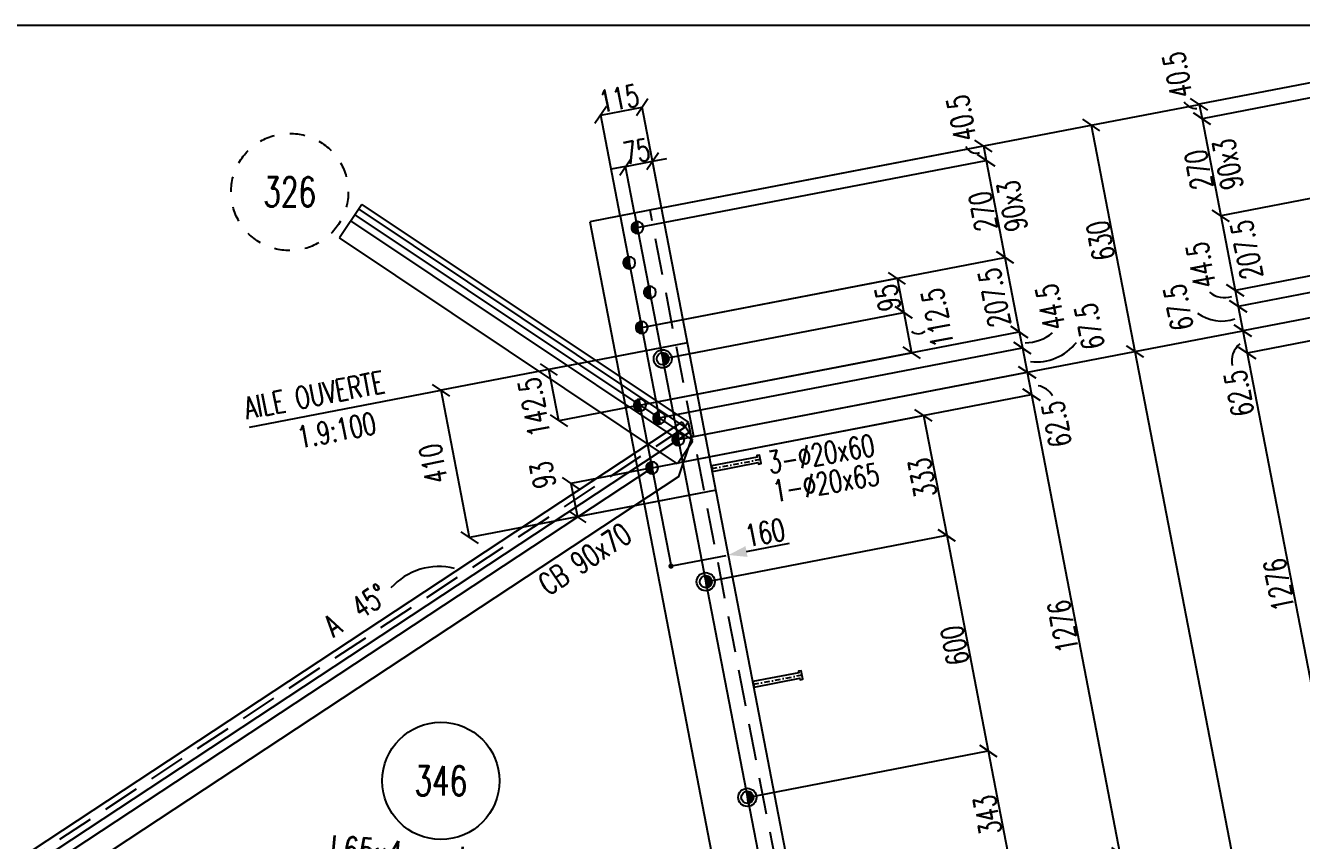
# Model space of a CAD drawing. Extents: x 512572 to 528792, y -20540 to -9023.
# Drawn here: x 520746 to 524230, y -11286 to -9060 of the extents above; entities that cross this region are included whole.
import ezdxf
from ezdxf.enums import TextEntityAlignment as Align

# ---------------------------------------------------------------- set-up
doc = ezdxf.new("R2010")
doc.units = 0
doc.header["$LTSCALE"] = 200
doc.header["$MEASUREMENT"] = 0
doc.linetypes.add('DASHDOT', pattern=[1, 0.5, -0.25, 0, -0.25])
doc.linetypes.add('DASHED', pattern=[0.75, 0.5, -0.25])
doc.layers.get('0').update_dxf_attribs({"linetype": 'CONTINUOUS'})
for name, color, linetype in [('ASSI', 3, 'CONTINUOUS'), ('BOLLINI_1', 7, 'CONTINUOUS'), ('Echelon', 1, 'CONTINUOUS'), ('FORI', 2, 'CONTINUOUS'), ('LINEA_ANG', 2, 'CONTINUOUS'), ('LP', 3, 'CONTINUOUS'), ('LS', 7, 'CONTINUOUS'), ('MZ', 6, 'DASHDOT'), ('QT_MAL', 7, 'CONTINUOUS'), ('QT_MPR', 7, 'CONTINUOUS'), ('QT_MSP', 7, 'CONTINUOUS'), ('TRAT-Y', 7, 'DASHED')]:
    doc.layers.add(name, color=color, linetype=linetype)
doc.styles.add('QUOTE', font='ROMANS8.SHX', dxfattribs={"width": 0.7})
doc.styles.add('RQL', font='ROMANS8.SHX', dxfattribs={"width": 0.7})
doc.styles.add('RS', font='ROMANS8.shx', dxfattribs={"width": 0.7})
doc.styles.get("Standard").update_dxf_attribs({"font": 'ROMANS8.SHX', "width": 0.7})
doc.dimstyles.new('FRECCE1', dxfattribs={"dimtxt": 60, "dimasz": 6.66, "dimexe": 0, "dimexo": 0, "dimgap": 1, "dimtad": 1, "dimzin": 0, "dimdsep": 46, "dimtxsty": 'RS', "dimblk1": 'QUOTP', "dimblk2": 'QUOTF', "dimsah": 1, "dimcen": 0, "dimclrd": 2, "dimclre": 2, "dimclrt": 7, "dimadec": 0, "dimazin": 0, "dimtfac": 1, "dimtix": 1, "dimtmove": 2, "dimatfit": 3, "dimldrblk": 'QUOTP', "dimfxl": 1, "dimtolj": 1, "dimtzin": 0, "dimarcsym": 0})
doc.dimstyles.new('TRATTO', dxfattribs={"dimscale": 0, "dimtxt": 60, "dimasz": 40, "dimexe": 0, "dimexo": 0, "dimgap": 5, "dimtad": 1, "dimrnd": 0.5, "dimdsep": 46, "dimtxsty": 'RS', "dimblk1": 'OBLIQUE', "dimblk2": 'OBLIQUE', "dimsah": 1, "dimcen": 0.09, "dimclrd": 2, "dimclre": 2, "dimclrt": 7, "dimadec": 0, "dimazin": 0, "dimtfac": 1, "dimtix": 1, "dimtmove": 2, "dimatfit": 3, "dimfxl": 1, "dimtolj": 1, "dimtzin": 0, "dimarcsym": 0})

# ---------------------------------------------------------------- blocks, each defined once
blk = doc.blocks.new('ASSE98')
blk.add_line((0, 0), (1, 0))
at = {"color": 7, "style": 'QUOTE', "width": 0.5, "flags": 1}
for tag, p in [('TI', (1.38308, 6.82731)), ('DI_S', (1.38308, 6.42178)), ('D_S', (1.38308, 6.02092)), ('E_S', (1.38308, 5.68065)), ('NFORI', (1.36454, 5.29792)), ('ALAR', (1.36349, 4.93246)), ('FAM', (1.3775, 4.54645)), ('ALA', (1.38308, 4.19257)), ('DISP2', (1.38308, 3.84971)), ('DISP1', (1.38308, 3.50686)), ('PINZAF', (1.38308, 3.164)), ('PINZAI', (1.38308, 2.82114)), ('TRP', (1.38308, 2.47829)), ('NP', (1.38308, 2.13543)), ('SV', (1.38308, 1.79257)), ('PESO', (1.38308, 1.44971)), ('QUA', (1.38308, 1.10686)), ('LUN', (1.38308, 0.764)), ('PROF', (1.38308, 0.42114)), ('POS', (1.38308, 0.07829))]:
    blk.add_attdef(tag, p, '', height=0.2, dxfattribs=at)
at = {"color": 7, "flags": 1}
for tag, p in [('LAV1', (3.07431, 6.82847)), ('LAV2', (3.07431, 6.49513)), ('LAV3', (3.07431, 6.1618)), ('LAV4', (3.07431, 5.82847)), ('LAV5', (3.07431, 5.49513)), ('LAV6', (3.07431, 5.1618)), ('LAV7', (3.07431, 4.82847)), ('LAV8', (3.07431, 4.49513)), ('LAV9', (3.07431, 4.1618)), ('LAV10', (3.07431, 3.82847))]:
    blk.add_attdef(tag, p, '', height=0.2, dxfattribs=at)
blk = doc.blocks.new('P20')
at = {"color": 0}
for p, q in [((0, 0.98), (0.02, 1)), ((0, 0.94), (0.06, 1)), ((1, -0.01), (0, 0.99)), ((0, 0.89), (0.1, 0.99)), ((0, 0.85), (0.14, 0.99)), ((0, 0.8), (0.18, 0.98)), ((0, 0.76), (0.22, 0.98)), ((0, 0.71), (0.25, 0.97)), ((0, 0.67), (0.29, 0.96)), ((1, -0.05), (0, 0.95)), ((0, 0.62), (0.32, 0.95)), ((0, 0.58), (0.36, 0.93)), ((0, 0.53), (0.39, 0.92)), ((0, 0.49), (0.42, 0.91)), ((1, -0.09), (0, 0.9)), ((0, 0.44), (0.45, 0.89)), ((0, 0.4), (0.48, 0.88)), ((0.99, -0.13), (0, 0.86)), ((0, 0.35), (0.51, 0.86)), ((0, 0.31), (0.54, 0.84)), ((0, 0.26), (0.56, 0.83)), ((0.99, -0.17), (0, 0.81)), ((0, 0.22), (0.59, 0.81)), ((0, 0.17), (0.61, 0.79)), ((0.98, -0.21), (0, 0.77)), ((0, 0.13), (0.64, 0.77)), ((0, 0.08), (0.66, 0.75)), ((0, 0.04), (0.69, 0.73)), ((0.97, -0.25), (0, 0.72)), ((0, -0.01), (0.71, 0.7)), ((0.96, -0.28), (0, 0.68)), ((0, -0.05), (0.73, 0.68)), ((0, -0.1), (0.75, 0.66)), ((0.95, -0.32), (0, 0.63)), ((0, -0.14), (0.77, 0.63)), ((0, -0.19), (0.79, 0.61)), ((0.94, -0.35), (0, 0.59)), ((0, -0.23), (0.81, 0.58)), ((0, -0.28), (0.83, 0.56)), ((0.92, -0.38), (0, 0.54)), ((0, -0.32), (0.85, 0.53)), ((0.91, -0.41), (0, 0.5)), ((0, -0.36), (0.87, 0.5)), ((0, -0.41), (0.88, 0.47)), ((0.9, -0.44), (0, 0.45)), ((0, -0.45), (0.9, 0.44)), ((0.88, -0.47), (0, 0.41)), ((0, -0.5), (0.91, 0.41)), ((0, -0.54), (0.92, 0.38)), ((0.87, -0.5), (0, 0.36)), ((0, -0.59), (0.94, 0.35)), ((0.85, -0.53), (0, 0.32)), ((0, -0.63), (0.95, 0.31)), ((0, -0.68), (0.96, 0.28)), ((0.83, -0.56), (0, 0.27)), ((0, -0.72), (0.97, 0.25)), ((0.81, -0.58), (0, 0.23)), ((0, -0.77), (0.98, 0.21)), ((0.79, -0.61), (0, 0.18)), ((0, -0.81), (0.99, 0.17)), ((0.77, -0.63), (0, 0.14)), ((0, -0.86), (0.99, 0.13)), ((0.75, -0.66), (0, 0.09)), ((0, -0.9), (1, 0.09)), ((0.73, -0.68), (0, 0.05)), ((0, -0.95), (1, 0.05)), ((0.71, -0.7), (0, 0.01)), ((0, -0.99), (1, 0.01)), ((1, 0.04), (0.04, 1)), ((1, 0.09), (0.09, 1)), ((0.99, 0.14), (0.14, 0.99)), ((0.98, 0.19), (0.19, 0.98)), ((0.97, 0.25), (0.25, 0.97)), ((0.95, 0.31), (0.31, 0.95)), ((0.92, 0.38), (0.38, 0.92)), ((0.88, 0.47), (0.47, 0.88)), ((0.81, 0.59), (0.59, 0.81)), ((0.69, -0.73), (0, -0.04)), ((0.66, -0.75), (0, -0.08)), ((0.64, -0.77), (0, -0.13)), ((0.61, -0.79), (0, -0.17)), ((0.59, -0.81), (0, -0.22)), ((0.56, -0.83), (0, -0.26)), ((0.54, -0.84), (0, -0.31)), ((0.51, -0.86), (0, -0.35)), ((0.48, -0.88), (0, -0.4)), ((0.45, -0.89), (0, -0.44)), ((0.42, -0.91), (0, -0.49)), ((0.39, -0.92), (0, -0.53)), ((0.36, -0.93), (0, -0.58)), ((0.32, -0.95), (0, -0.62)), ((0.29, -0.96), (0, -0.67)), ((0.25, -0.97), (0, -0.71)), ((0.22, -0.98), (0, -0.76)), ((0.18, -0.98), (0, -0.8)), ((0.14, -0.99), (0, -0.85)), ((0.1, -0.99), (0, -0.89)), ((0.04, -1), (1, -0.04)), ((0.09, -1), (1, -0.09)), ((0.14, -0.99), (0.99, -0.14)), ((0.19, -0.98), (0.98, -0.19)), ((0.25, -0.97), (0.97, -0.25)), ((0.31, -0.95), (0.95, -0.31)), ((0.38, -0.92), (0.92, -0.38)), ((0.47, -0.88), (0.88, -0.47)), ((0.59, -0.81), (0.81, -0.59))]:
    blk.add_line(p, q, dxfattribs=at)
for radius in [1.5, 1]:
    blk.add_circle((0, 0), radius)
blk = doc.blocks.new('20')
at = {"color": 0}
for p, q in [((0, 0.98), (0.02, 1)), ((0, 0.94), (0.06, 1)), ((1, -0.01), (0, 0.99)), ((0, 0.89), (0.1, 0.99)), ((0, 0.85), (0.14, 0.99)), ((0, 0.8), (0.18, 0.98)), ((0, 0.76), (0.22, 0.98)), ((0, 0.71), (0.25, 0.97)), ((0, 0.67), (0.29, 0.96)), ((1, -0.05), (0, 0.95)), ((0, 0.62), (0.32, 0.95)), ((0, 0.58), (0.36, 0.93)), ((0, 0.53), (0.39, 0.92)), ((0, 0.49), (0.42, 0.91)), ((1, -0.09), (0, 0.9)), ((0, 0.44), (0.45, 0.89)), ((0, 0.4), (0.48, 0.88)), ((0.99, -0.13), (0, 0.86)), ((0, 0.35), (0.51, 0.86)), ((0, 0.31), (0.54, 0.84)), ((0, 0.26), (0.56, 0.83)), ((0.99, -0.17), (0, 0.81)), ((0, 0.22), (0.59, 0.81)), ((0, 0.17), (0.61, 0.79)), ((0.98, -0.21), (0, 0.77)), ((0, 0.13), (0.64, 0.77)), ((0, 0.08), (0.66, 0.75)), ((0, 0.04), (0.69, 0.73)), ((0.97, -0.25), (0, 0.72)), ((0, -0.01), (0.71, 0.7)), ((0.96, -0.28), (0, 0.68)), ((0, -0.05), (0.73, 0.68)), ((0, -0.1), (0.75, 0.66)), ((0.95, -0.32), (0, 0.63)), ((0, -0.14), (0.77, 0.63)), ((0, -0.19), (0.79, 0.61)), ((0.94, -0.35), (0, 0.59)), ((0, -0.23), (0.81, 0.58)), ((0, -0.28), (0.83, 0.56)), ((0.92, -0.38), (0, 0.54)), ((0, -0.32), (0.85, 0.53)), ((0.91, -0.41), (0, 0.5)), ((0, -0.36), (0.87, 0.5)), ((0, -0.41), (0.88, 0.47)), ((0.9, -0.44), (0, 0.45)), ((0, -0.45), (0.9, 0.44)), ((0.88, -0.47), (0, 0.41)), ((0, -0.5), (0.91, 0.41)), ((0, -0.54), (0.92, 0.38)), ((0.87, -0.5), (0, 0.36)), ((0, -0.59), (0.94, 0.35)), ((0.85, -0.53), (0, 0.32)), ((0, -0.63), (0.95, 0.31)), ((0, -0.68), (0.96, 0.28)), ((0.83, -0.56), (0, 0.27)), ((0, -0.72), (0.97, 0.25)), ((0.81, -0.58), (0, 0.23)), ((0, -0.77), (0.98, 0.21)), ((0.79, -0.61), (0, 0.18)), ((0, -0.81), (0.99, 0.17)), ((0.77, -0.63), (0, 0.14)), ((0, -0.86), (0.99, 0.13)), ((0.75, -0.66), (0, 0.09)), ((0, -0.9), (1, 0.09)), ((0.73, -0.68), (0, 0.05)), ((0, -0.95), (1, 0.05)), ((0.71, -0.7), (0, 0.01)), ((0, -0.99), (1, 0.01)), ((1, 0.04), (0.04, 1)), ((1, 0.09), (0.09, 1)), ((0.99, 0.14), (0.14, 0.99)), ((0.98, 0.19), (0.19, 0.98)), ((0.97, 0.25), (0.25, 0.97)), ((0.95, 0.31), (0.31, 0.95)), ((0.92, 0.38), (0.38, 0.92)), ((0.88, 0.47), (0.47, 0.88)), ((0.81, 0.59), (0.59, 0.81)), ((0.69, -0.73), (0, -0.04)), ((0.66, -0.75), (0, -0.08)), ((0.64, -0.77), (0, -0.13)), ((0.61, -0.79), (0, -0.17)), ((0.59, -0.81), (0, -0.22)), ((0.56, -0.83), (0, -0.26)), ((0.54, -0.84), (0, -0.31)), ((0.51, -0.86), (0, -0.35)), ((0.48, -0.88), (0, -0.4)), ((0.45, -0.89), (0, -0.44)), ((0.42, -0.91), (0, -0.49)), ((0.39, -0.92), (0, -0.53)), ((0.36, -0.93), (0, -0.58)), ((0.32, -0.95), (0, -0.62)), ((0.29, -0.96), (0, -0.67)), ((0.25, -0.97), (0, -0.71)), ((0.22, -0.98), (0, -0.76)), ((0.18, -0.98), (0, -0.8)), ((0.14, -0.99), (0, -0.85)), ((0.1, -0.99), (0, -0.89)), ((0.04, -1), (1, -0.04)), ((0.09, -1), (1, -0.09)), ((0.14, -0.99), (0.99, -0.14)), ((0.19, -0.98), (0.98, -0.19)), ((0.25, -0.97), (0.97, -0.25)), ((0.31, -0.95), (0.95, -0.31)), ((0.38, -0.92), (0.92, -0.38)), ((0.47, -0.88), (0.88, -0.47)), ((0.59, -0.81), (0.81, -0.59))]:
    blk.add_line(p, q, dxfattribs=at)
blk.add_line((0, 1), (0, -1))
blk.add_circle((0, 0), 1)
blk = doc.blocks.new('A$C6E393FD9')
at = {"layer": 'Echelon', "color": 3}
blk.add_lwpolyline([(2.5, 0), (0, 19.8), (168.6, 41.4), (167.9, 47.2), (177.8, 48.5), (181.8, 17.1), (171.9, 15.8), (171.2, 21.6), (2.5, 0)], close=True, dxfattribs=at)
at = {"layer": 'MZ', "ltscale": 0.2}
blk.add_line((1.3, 9.9), (179.8, 32.8), dxfattribs=at)
blk = doc.blocks.new('_OBLIQUE')
at = {"color": 0, "linetype": 'ByBlock'}
blk.add_line((-0.5, -0.5), (0.5, 0.5), dxfattribs=at)
blk = doc.blocks.new('*D37')
at = {"layer": 'LS', "color": 2, "lineweight": -2, "transparency": 16777216}
for p, q in [((522385, -9445.3), (522458.7, -9431.1)), ((522458.7, -9431.1), (522497.9, -9423.5)), ((522483.2, -9558.4), (522458.7, -9431.1)), ((522385, -9445.3), (522345.7, -9452.9)), ((522409.6, -9572.6), (522385, -9445.3))]:
    blk.add_line(p, q, dxfattribs=at)
at = {"layer": 'LS', "color": 2, "lineweight": -2, "transparency": 16777216, "xscale": 40, "yscale": 40, "zscale": 40}
for p, rotation in [((522385, -9445.3), 10.91543261400001), ((522458.7, -9431.1), 190.915432614)]:
    blk.add_blockref('_OBLIQUE', p, dxfattribs=dict(at, rotation=rotation))
at = {"layer": 'LS', "color": 7, "transparency": 16777216, "insert": (522415.2, -9403.8), "char_height": 60, "attachment_point": 5, "rotation": 10.9154, "style": 'RS'}
blk.add_mtext('\\A1;75', dxfattribs=at)
blk = doc.blocks.new('*D38')
at = {"layer": 'LS', "color": 2, "lineweight": -2, "transparency": 16777216}
for p, q in [((522317.1, -9304.7), (522430.1, -9282.9)), ((522483.2, -9558.4), (522430.1, -9282.9)), ((522370.3, -9580.2), (522317.1, -9304.7))]:
    blk.add_line(p, q, dxfattribs=at)
at = {"layer": 'LS', "color": 2, "lineweight": -2, "transparency": 16777216, "xscale": 40, "yscale": 40, "zscale": 40}
for p, rotation in [((522430.1, -9282.9), 10.91543261400001), ((522317.1, -9304.7), 190.915432614)]:
    blk.add_blockref('_OBLIQUE', p, dxfattribs=dict(at, rotation=rotation))
at = {"layer": 'LS', "color": 7, "transparency": 16777216, "insert": (522367, -9259.4), "char_height": 60, "attachment_point": 5, "rotation": 10.9154, "style": 'RS'}
blk.add_mtext('\\A1;115', dxfattribs=at)
blk = doc.blocks.new('QUOTP')
at = {"layer": 'ASSI', "color": 2, "const_width": 1.07}
blk.add_lwpolyline([(-0.53, 0, 1), (0.53, 0, 1)], format="xyb", close=True, dxfattribs=at)
blk = doc.blocks.new('QUOTF')
at = {"layer": 'LS', "color": 2}
blk.add_line((7.5, 0), (25.5, 0), dxfattribs=at)
blk.add_solid([(7.5, 2.25), (0, 0), (7.5, -2.25)], dxfattribs=at)
blk = doc.blocks.new('*D40')
at = {"layer": 'QT_MAL', "color": 2, "lineweight": -2, "transparency": 16777216}
blk.add_line((522515.5, -10535.4), (522659.5, -10507.6), dxfattribs=at)
at = {"layer": 'QT_MAL', "color": 2, "lineweight": -2, "transparency": 16777216, "xscale": 6.66, "yscale": 6.66, "zscale": 6.66}
for name, p, rotation in [('QUOTF', (522666, -10506.4), 10.91543261025235), ('QUOTP', (522508.9, -10536.7), 190.9154326102524)]:
    blk.add_blockref(name, p, dxfattribs=dict(at, rotation=rotation))
at = {"layer": 'QT_MAL', "color": 7, "transparency": 16777216, "insert": (522765.6, -10445.4), "char_height": 60, "attachment_point": 5, "rotation": 10.9154, "style": 'RS'}
blk.add_mtext('\\A1;160', dxfattribs=at)
blk = doc.blocks.new('*D42')
at = {"layer": 'QT_MPR', "color": 2, "lineweight": -2, "transparency": 16777216}
for p, q in [((524830, -9106), (523951.2, -9275.4)), ((524911.2, -9131.2), (523958.8, -9314.8)), ((523951.2, -9275.4), (523958.8, -9314.8))]:
    blk.add_line(p, q, dxfattribs=at)
at = {"layer": 'QT_MPR', "color": 2, "lineweight": -2, "transparency": 16777216, "xscale": 40, "yscale": 40, "zscale": 40}
for p, rotation in [((523951.2, -9275.4), 100.9154326102389), ((523958.8, -9314.8), 280.9154326102389)]:
    blk.add_blockref('_OBLIQUE', p, dxfattribs=dict(at, rotation=rotation))
at = {"layer": 'QT_MPR', "color": 7, "transparency": 16777216, "insert": (523891.7, -9195.1), "char_height": 60, "attachment_point": 5, "rotation": 100.9154, "style": 'RS'}
blk.add_mtext('\\A1;40.5', dxfattribs=at)
blk = doc.blocks.new('*D43')
at = {"layer": 'QT_MPR', "color": 2, "lineweight": -2, "transparency": 16777216}
for p, q in [((524911.2, -9131.2), (523958.8, -9314.8)), ((523958.8, -9314.8), (524009.9, -9580)), ((525001.6, -9388.7), (524009.9, -9580))]:
    blk.add_line(p, q, dxfattribs=at)
at = {"layer": 'QT_MPR', "color": 2, "lineweight": -2, "transparency": 16777216, "xscale": 40, "yscale": 40, "zscale": 40}
for p, rotation in [((523958.8, -9314.8), 100.9154326102389), ((524009.9, -9580), 280.9154326102389)]:
    blk.add_blockref('_OBLIQUE', p, dxfattribs=dict(at, rotation=rotation))
at = {"layer": 'QT_MPR', "color": 7, "transparency": 16777216, "insert": (524029.5, -9439), "char_height": 60, "attachment_point": 5, "rotation": 100.9154, "style": 'RS'}
blk.add_mtext('\\A1;90x3', dxfattribs=at)
blk = doc.blocks.new('*D44')
at = {"layer": 'QT_MPR', "color": 2, "lineweight": -2, "transparency": 16777216}
for p, q in [((524911.2, -9131.2), (523958.8, -9314.8)), ((523958.8, -9314.8), (524009.9, -9580)), ((525001.6, -9388.7), (524009.9, -9580))]:
    blk.add_line(p, q, dxfattribs=at)
at = {"layer": 'QT_MPR', "color": 2, "lineweight": -2, "transparency": 16777216, "xscale": 40, "yscale": 40, "zscale": 40}
for p, rotation in [((523958.8, -9314.8), 100.9154326102389), ((524009.9, -9580), 280.9154326102389)]:
    blk.add_blockref('_OBLIQUE', p, dxfattribs=dict(at, rotation=rotation))
at = {"layer": 'QT_MPR', "color": 7, "transparency": 16777216, "insert": (523950, -9454), "char_height": 60, "attachment_point": 5, "rotation": 100.9154, "style": 'RS'}
blk.add_mtext('\\A1;270', dxfattribs=at)
blk = doc.blocks.new('*D45')
at = {"layer": 'QT_MPR', "color": 2, "lineweight": -2, "transparency": 16777216}
for p, q in [((525001.6, -9388.7), (524009.9, -9580)), ((524009.9, -9580), (524049.2, -9783.5)), ((525085.1, -9583.8), (524049.2, -9783.5))]:
    blk.add_line(p, q, dxfattribs=at)
at = {"layer": 'QT_MPR', "color": 2, "lineweight": -2, "transparency": 16777216, "xscale": 40, "yscale": 40, "zscale": 40}
for p, rotation in [((524009.9, -9580), 100.9154326102389), ((524049.2, -9783.5), 280.9154326102389)]:
    blk.add_blockref('_OBLIQUE', p, dxfattribs=dict(at, rotation=rotation))
at = {"layer": 'QT_MPR', "color": 7, "transparency": 16777216, "insert": (524080.5, -9672.5), "char_height": 60, "attachment_point": 5, "rotation": 100.9154, "style": 'RS'}
blk.add_mtext('\\A1;207.5', dxfattribs=at)
blk = doc.blocks.new('*D46')
at = {"layer": 'QT_MPR', "color": 2, "lineweight": -2, "transparency": 16777216}
for p, q in [((525085.1, -9583.8), (524049.2, -9783.5)), ((525049.3, -9636), (524057.6, -9827.2)), ((524049.2, -9783.5), (524057.6, -9827.2))]:
    blk.add_line(p, q, dxfattribs=at)
at = {"layer": 'QT_MPR', "color": 2, "lineweight": -2, "transparency": 16777216, "xscale": 40, "yscale": 40, "zscale": 40}
for p, rotation in [((524049.2, -9783.5), 100.9154326102389), ((524057.6, -9827.2), 280.9154326102389)]:
    blk.add_blockref('_OBLIQUE', p, dxfattribs=dict(at, rotation=rotation))
at = {"layer": 'QT_MPR', "color": 7, "transparency": 16777216, "insert": (523955.8, -9715), "char_height": 60, "attachment_point": 5, "rotation": 100.9154, "style": 'RS'}
blk.add_mtext('\\A1;44.5', dxfattribs=at)
blk = doc.blocks.new('*D47')
at = {"layer": 'QT_MPR', "color": 2, "lineweight": -2, "transparency": 16777216}
for p, q in [((525049.3, -9636), (524057.6, -9827.2)), ((525022.9, -9710), (524070.4, -9893.7)), ((524057.6, -9827.2), (524070.4, -9893.7))]:
    blk.add_line(p, q, dxfattribs=at)
at = {"layer": 'QT_MPR', "color": 2, "lineweight": -2, "transparency": 16777216, "xscale": 40, "yscale": 40, "zscale": 40}
for p, rotation in [((524057.6, -9827.2), 100.9154326102389), ((524070.4, -9893.7), 280.9154326102389)]:
    blk.add_blockref('_OBLIQUE', p, dxfattribs=dict(at, rotation=rotation))
at = {"layer": 'QT_MPR', "color": 7, "transparency": 16777216, "insert": (523894.1, -9830.3), "char_height": 60, "attachment_point": 5, "rotation": 100.9154, "style": 'RS'}
blk.add_mtext('\\A1;67.5', dxfattribs=at)
blk = doc.blocks.new('*D48')
at = {"layer": 'QT_MPR', "color": 2, "lineweight": -2, "transparency": 16777216}
for p, q in [((525022.9, -9710), (524070.4, -9893.7)), ((525118.1, -9755), (524082.2, -9954.8)), ((524070.4, -9893.7), (524082.2, -9954.8))]:
    blk.add_line(p, q, dxfattribs=at)
at = {"layer": 'QT_MPR', "color": 2, "lineweight": -2, "transparency": 16777216, "xscale": 40, "yscale": 40, "zscale": 40}
for p, rotation in [((524070.4, -9893.7), 100.9154326102389), ((524082.2, -9954.8), 280.9154326102389)]:
    blk.add_blockref('_OBLIQUE', p, dxfattribs=dict(at, rotation=rotation))
at = {"layer": 'QT_MPR', "color": 7, "transparency": 16777216, "insert": (524059.6, -10064.8), "char_height": 60, "attachment_point": 5, "rotation": 100.9154, "style": 'RS'}
blk.add_mtext('\\A1;62.5', dxfattribs=at)
blk = doc.blocks.new('*D49')
at = {"layer": 'QT_MPR', "color": 2, "lineweight": -2, "transparency": 16777216}
for p, q in [((525118.1, -9755), (524082.2, -9954.8)), ((524082.2, -9954.8), (524323.9, -11207.9)), ((525331.3, -11013.7), (524323.9, -11207.9))]:
    blk.add_line(p, q, dxfattribs=at)
at = {"layer": 'QT_MPR', "color": 2, "lineweight": -2, "transparency": 16777216, "xscale": 40, "yscale": 40, "zscale": 40}
for p, rotation in [((524082.2, -9954.8), 100.9154326102389), ((524323.9, -11207.9), 280.9154326102389)]:
    blk.add_blockref('_OBLIQUE', p, dxfattribs=dict(at, rotation=rotation))
at = {"layer": 'QT_MPR', "color": 7, "transparency": 16777216, "insert": (524168.7, -10588), "char_height": 60, "attachment_point": 5, "rotation": 100.9154, "style": 'RS'}
blk.add_mtext('\\A1;1276', dxfattribs=at)
blk = doc.blocks.new('*D90')
at = {"layer": 'QT_MPR', "color": 2, "lineweight": -2, "transparency": 16777216}
for p, q in [((522483.2, -9558.5), (523656.6, -9332.2)), ((523656.6, -9332.2), (523775.8, -9950.5)), ((522528.8, -10191), (523775.8, -9950.5))]:
    blk.add_line(p, q, dxfattribs=at)
at = {"layer": 'QT_MPR', "color": 2, "lineweight": -2, "transparency": 16777216, "xscale": 40, "yscale": 40, "zscale": 40}
for p, rotation in [((523656.6, -9332.2), 100.9154326102523), ((523775.8, -9950.5), 280.9154326102524)]:
    blk.add_blockref('_OBLIQUE', p, dxfattribs=dict(at, rotation=rotation))
at = {"layer": 'QT_MPR', "color": 7, "transparency": 16777216, "insert": (523681.9, -9648), "char_height": 60, "attachment_point": 5, "rotation": 100.9154, "style": 'RS'}
blk.add_mtext('\\A1;630', dxfattribs=at)
blk = doc.blocks.new('*D91')
at = {"layer": 'QT_MPR', "color": 2, "lineweight": -2, "transparency": 16777216}
for p, q in [((522528.8, -10191), (523775.8, -9950.5)), ((523775.8, -9950.5), (524797.6, -15248.6)), ((523543.7, -15490.5), (524797.6, -15248.6))]:
    blk.add_line(p, q, dxfattribs=at)
at = {"layer": 'QT_MPR', "color": 2, "lineweight": -2, "transparency": 16777216, "xscale": 40, "yscale": 40, "zscale": 40}
for p, rotation in [((523775.8, -9950.5), 100.9154326102523), ((524797.6, -15248.6), 280.9154326102524)]:
    blk.add_blockref('_OBLIQUE', p, dxfattribs=dict(at, rotation=rotation))
at = {"layer": 'QT_MPR', "color": 7, "transparency": 16777216, "insert": (524252.3, -12606.2), "char_height": 60, "attachment_point": 5, "rotation": 100.9154, "style": 'RS'}
blk.add_mtext('\\A1;5396', dxfattribs=at)
blk = doc.blocks.new('*D93')
at = {"layer": 'QT_MPR', "color": 2, "lineweight": -2, "transparency": 16777216}
for p, q in [((522483.2, -9558.5), (523362, -9389)), ((523362, -9389), (523369.6, -9428.5)), ((522417.2, -9612.1), (523369.6, -9428.5))]:
    blk.add_line(p, q, dxfattribs=at)
at = {"layer": 'QT_MPR', "color": 2, "lineweight": -2, "transparency": 16777216, "xscale": 40, "yscale": 40, "zscale": 40}
for p, rotation in [((523362, -9389), 100.9154326102523), ((523369.6, -9428.5), 280.9154326102524)]:
    blk.add_blockref('_OBLIQUE', p, dxfattribs=dict(at, rotation=rotation))
at = {"layer": 'QT_MPR', "color": 7, "transparency": 16777216, "insert": (523301.7, -9313.1), "char_height": 60, "attachment_point": 5, "rotation": 100.9154, "style": 'RS'}
blk.add_mtext('\\A1;40.5', dxfattribs=at)
blk = doc.blocks.new('*D94')
at = {"layer": 'QT_MPR', "color": 2, "lineweight": -2, "transparency": 16777216}
for p, q in [((522417.2, -9612.1), (523369.6, -9428.5)), ((523369.6, -9428.5), (523420.8, -9693.6)), ((522429, -9884.8), (523420.8, -9693.6))]:
    blk.add_line(p, q, dxfattribs=at)
at = {"layer": 'QT_MPR', "color": 2, "lineweight": -2, "transparency": 16777216, "xscale": 40, "yscale": 40, "zscale": 40}
for p, rotation in [((523369.6, -9428.5), 100.9154326102523), ((523420.8, -9693.6), 280.9154326102524)]:
    blk.add_blockref('_OBLIQUE', p, dxfattribs=dict(at, rotation=rotation))
at = {"layer": 'QT_MPR', "color": 7, "transparency": 16777216, "insert": (523440.8, -9553.3), "char_height": 60, "attachment_point": 5, "rotation": 100.9154, "style": 'RS'}
blk.add_mtext('\\A1;90x3', dxfattribs=at)
blk = doc.blocks.new('*D95')
at = {"layer": 'QT_MPR', "color": 2, "lineweight": -2, "transparency": 16777216}
for p, q in [((522417.2, -9612.1), (523369.6, -9428.5)), ((523369.6, -9428.5), (523420.8, -9693.6)), ((522429, -9884.8), (523420.8, -9693.6))]:
    blk.add_line(p, q, dxfattribs=at)
at = {"layer": 'QT_MPR', "color": 2, "lineweight": -2, "transparency": 16777216, "xscale": 40, "yscale": 40, "zscale": 40}
for p, rotation in [((523369.6, -9428.5), 100.9154326102523), ((523420.8, -9693.6), 280.9154326102524)]:
    blk.add_blockref('_OBLIQUE', p, dxfattribs=dict(at, rotation=rotation))
at = {"layer": 'QT_MPR', "color": 7, "transparency": 16777216, "insert": (523360.8, -9567.6), "char_height": 60, "attachment_point": 5, "rotation": 100.9154, "style": 'RS'}
blk.add_mtext('\\A1;270', dxfattribs=at)
blk = doc.blocks.new('*D96')
at = {"layer": 'QT_MPR', "color": 2, "lineweight": -2, "transparency": 16777216}
for p, q in [((522429, -9884.8), (523420.8, -9693.6)), ((523420.8, -9693.6), (523460, -9897.2)), ((522424.1, -10096.9), (523460, -9897.2))]:
    blk.add_line(p, q, dxfattribs=at)
at = {"layer": 'QT_MPR', "color": 2, "lineweight": -2, "transparency": 16777216, "xscale": 40, "yscale": 40, "zscale": 40}
for p, rotation in [((523420.8, -9693.6), 100.9154326102523), ((523460, -9897.2), 280.9154326102524)]:
    blk.add_blockref('_OBLIQUE', p, dxfattribs=dict(at, rotation=rotation))
at = {"layer": 'QT_MPR', "color": 7, "transparency": 16777216, "insert": (523391.8, -9803.2), "char_height": 60, "attachment_point": 5, "rotation": 100.9154, "style": 'RS'}
blk.add_mtext('\\A1;207.5', dxfattribs=at)
blk = doc.blocks.new('*D97')
at = {"layer": 'QT_MPR', "color": 2, "lineweight": -2, "transparency": 16777216}
for p, q in [((522424.1, -10096.9), (523460, -9897.2)), ((523460, -9897.2), (523468.4, -9940.8)), ((522476.7, -10132.1), (523468.4, -9940.8))]:
    blk.add_line(p, q, dxfattribs=at)
at = {"layer": 'QT_MPR', "color": 2, "lineweight": -2, "transparency": 16777216, "xscale": 40, "yscale": 40, "zscale": 40}
for p, rotation in [((523460, -9897.2), 100.9154326102523), ((523468.4, -9940.8), 280.9154326102524)]:
    blk.add_blockref('_OBLIQUE', p, dxfattribs=dict(at, rotation=rotation))
at = {"layer": 'QT_MPR', "color": 7, "transparency": 16777216, "insert": (523544.8, -9829), "char_height": 60, "attachment_point": 5, "rotation": 100.9154, "style": 'RS'}
blk.add_mtext('\\A1;44.5', dxfattribs=at)
blk = doc.blocks.new('*D98')
at = {"layer": 'QT_MPR', "color": 2, "lineweight": -2, "transparency": 16777216}
for p, q in [((522476.7, -10132.1), (523468.4, -9940.8)), ((523468.4, -9940.8), (523481.3, -10007.3)), ((522528.8, -10191), (523481.3, -10007.3))]:
    blk.add_line(p, q, dxfattribs=at)
at = {"layer": 'QT_MPR', "color": 2, "lineweight": -2, "transparency": 16777216, "xscale": 40, "yscale": 40, "zscale": 40}
for p, rotation in [((523468.4, -9940.8), 100.9154326102523), ((523481.3, -10007.3), 280.9154326102524)]:
    blk.add_blockref('_OBLIQUE', p, dxfattribs=dict(at, rotation=rotation))
at = {"layer": 'QT_MPR', "color": 7, "transparency": 16777216, "insert": (523651.6, -9881.9), "char_height": 60, "attachment_point": 5, "rotation": 100.9154, "style": 'RS'}
blk.add_mtext('\\A1;67.5', dxfattribs=at)
blk = doc.blocks.new('*D99')
at = {"layer": 'QT_MPR', "color": 2, "lineweight": -2, "transparency": 16777216}
for p, q in [((522528.8, -10191), (523481.3, -10007.3)), ((523481.3, -10007.3), (523493.1, -10068.4)), ((522457.1, -10268.2), (523493.1, -10068.4))]:
    blk.add_line(p, q, dxfattribs=at)
at = {"layer": 'QT_MPR', "color": 2, "lineweight": -2, "transparency": 16777216, "xscale": 40, "yscale": 40, "zscale": 40}
for p, rotation in [((523481.3, -10007.3), 100.9154326102523), ((523493.1, -10068.4), 280.9154326102524)]:
    blk.add_blockref('_OBLIQUE', p, dxfattribs=dict(at, rotation=rotation))
at = {"layer": 'QT_MPR', "color": 7, "transparency": 16777216, "insert": (523561.6, -10149.2), "char_height": 60, "attachment_point": 5, "rotation": 100.9154, "style": 'RS'}
blk.add_mtext('\\A1;62.5', dxfattribs=at)
blk = doc.blocks.new('*D100')
at = {"layer": 'QT_MPR', "color": 2, "lineweight": -2, "transparency": 16777216}
for p, q in [((522457.1, -10268.2), (523493.1, -10068.4)), ((523493.1, -10068.4), (523734.7, -11321.6)), ((522727.3, -11515.8), (523734.7, -11321.6))]:
    blk.add_line(p, q, dxfattribs=at)
at = {"layer": 'QT_MPR', "color": 2, "lineweight": -2, "transparency": 16777216, "xscale": 40, "yscale": 40, "zscale": 40}
for p, rotation in [((523493.1, -10068.4), 100.9154326102523), ((523734.7, -11321.6), 280.9154326102524)]:
    blk.add_blockref('_OBLIQUE', p, dxfattribs=dict(at, rotation=rotation))
at = {"layer": 'QT_MPR', "color": 7, "transparency": 16777216, "insert": (523579.5, -10701.6), "char_height": 60, "attachment_point": 5, "rotation": 100.9154, "style": 'RS'}
blk.add_mtext('\\A1;1276', dxfattribs=at)
blk = doc.blocks.new('*D112')
at = {"layer": 'QT_MSP', "color": 2, "lineweight": -2, "transparency": 16777216}
for p, q in [((522429, -9884.8), (523126.2, -9750.4)), ((523126.2, -9750.4), (523144.2, -9843.7)), ((522486.3, -9970.5), (523144.2, -9843.7))]:
    blk.add_line(p, q, dxfattribs=at)
at = {"layer": 'QT_MSP', "color": 2, "lineweight": -2, "transparency": 16777216, "xscale": 40, "yscale": 40, "zscale": 40}
for p, rotation in [((523126.2, -9750.4), 100.9154326102523), ((523144.2, -9843.7), 280.9154326102524)]:
    blk.add_blockref('_OBLIQUE', p, dxfattribs=dict(at, rotation=rotation))
at = {"layer": 'QT_MSP', "color": 7, "transparency": 16777216, "insert": (523100.8, -9803.7), "char_height": 60, "attachment_point": 5, "rotation": 100.9154, "style": 'RS'}
blk.add_mtext('\\A1;95', dxfattribs=at)
blk = doc.blocks.new('*D113')
at = {"layer": 'QT_MSP', "color": 2, "lineweight": -2, "transparency": 16777216}
for p, q in [((522486.3, -9970.5), (523144.2, -9843.7)), ((523144.2, -9843.7), (523165.5, -9954)), ((522424.1, -10096.9), (523165.5, -9954))]:
    blk.add_line(p, q, dxfattribs=at)
at = {"layer": 'QT_MSP', "color": 2, "lineweight": -2, "transparency": 16777216, "xscale": 40, "yscale": 40, "zscale": 40}
for p, rotation in [((523144.2, -9843.7), 100.9154326102523), ((523165.5, -9954), 280.9154326102524)]:
    blk.add_blockref('_OBLIQUE', p, dxfattribs=dict(at, rotation=rotation))
at = {"layer": 'QT_MSP', "color": 7, "transparency": 16777216, "insert": (523236.1, -9858.5), "char_height": 60, "attachment_point": 5, "rotation": 100.9154, "style": 'RS'}
blk.add_mtext('\\A1;112.5', dxfattribs=at)
blk = doc.blocks.new('*D114')
at = {"layer": 'QT_MSP', "color": 2, "lineweight": -2, "transparency": 16777216}
for p, q in [((522457.1, -10268.2), (523198.5, -10125.2)), ((523198.5, -10125.2), (523261.6, -10452.4)), ((522603.7, -10579.3), (523261.6, -10452.4))]:
    blk.add_line(p, q, dxfattribs=at)
at = {"layer": 'QT_MSP', "color": 2, "lineweight": -2, "transparency": 16777216, "xscale": 40, "yscale": 40, "zscale": 40}
for p, rotation in [((523198.5, -10125.2), 100.9154326102523), ((523261.6, -10452.4), 280.9154326102524)]:
    blk.add_blockref('_OBLIQUE', p, dxfattribs=dict(at, rotation=rotation))
at = {"layer": 'QT_MSP', "color": 7, "transparency": 16777216, "insert": (523195.7, -10295.5), "char_height": 60, "attachment_point": 5, "rotation": 100.9154, "style": 'RS'}
blk.add_mtext('\\A1;333', dxfattribs=at)
blk = doc.blocks.new('*D115')
at = {"layer": 'QT_MSP', "color": 2, "lineweight": -2, "transparency": 16777216}
for p, q in [((522603.7, -10579.3), (523261.6, -10452.4)), ((523261.6, -10452.4), (523375.2, -11041.6)), ((522717.3, -11168.5), (523375.2, -11041.6))]:
    blk.add_line(p, q, dxfattribs=at)
at = {"layer": 'QT_MSP', "color": 2, "lineweight": -2, "transparency": 16777216, "xscale": 40, "yscale": 40, "zscale": 40}
for p, rotation in [((523261.6, -10452.4), 100.9154326102523), ((523375.2, -11041.6), 280.9154326102524)]:
    blk.add_blockref('_OBLIQUE', p, dxfattribs=dict(at, rotation=rotation))
at = {"layer": 'QT_MSP', "color": 7, "transparency": 16777216, "insert": (523284, -10753.6), "char_height": 60, "attachment_point": 5, "rotation": 100.9154, "style": 'RS'}
blk.add_mtext('\\A1;600', dxfattribs=at)
blk = doc.blocks.new('*D116')
at = {"layer": 'QT_MSP', "color": 2, "lineweight": -2, "transparency": 16777216}
for p, q in [((522717.3, -11168.5), (523375.2, -11041.6)), ((523375.2, -11041.6), (523440.1, -11378.4)), ((522727.3, -11515.8), (523440.1, -11378.4))]:
    blk.add_line(p, q, dxfattribs=at)
at = {"layer": 'QT_MSP', "color": 2, "lineweight": -2, "transparency": 16777216, "xscale": 40, "yscale": 40, "zscale": 40}
for p, rotation in [((523375.2, -11041.6), 100.9154326102523), ((523440.1, -11378.4), 280.9154326102524)]:
    blk.add_blockref('_OBLIQUE', p, dxfattribs=dict(at, rotation=rotation))
at = {"layer": 'QT_MSP', "color": 7, "transparency": 16777216, "insert": (523373.3, -11216.6), "char_height": 60, "attachment_point": 5, "rotation": 100.9154, "style": 'RS'}
blk.add_mtext('\\A1;343', dxfattribs=at)
blk = doc.blocks.new('bull')
at = {"style": 'RS', "width": 0.7, "flags": 1}
for tag, p in [('NN', (-12.25, 0)), ('DIAMETRO', (0, -4.86)), ('SERRAGGIO', (0, -9.71)), ('LUNGHEZZA', (0, -14.57)), ('NB', (0, -19.43)), ('TIPO', (0, -24.12)), ('EL', (-0.14, -29))]:
    blk.add_attdef(tag, p, '', height=3, dxfattribs=at)
at = {"style": 'RS', "width": 0.7}
blk.add_attdef('BULLONE', (0, 0), '', height=3, dxfattribs=at)
blk = doc.blocks.new('xxx')
blk.add_circle((0, 0), 8)
at = {"color": 3, "style": 'RQL', "width": 0.7}
blk.add_attdef('POS', text='', height=4, dxfattribs=at).set_placement((0, 0), align=Align.MIDDLE)
at = {"color": 3, "style": 'RQL', "width": 0.7, "flags": 1}
blk.add_attdef('POS1', (-0.39, -5.42), '', height=2, dxfattribs=at)
at = {"style": 'RQL', "width": 0.7, "flags": 1}
blk.add_attdef('TIPO', (-0.39, -8.66), '', height=2, dxfattribs=at)
blk = doc.blocks.new('zzz')
at = {"linetype": 'Continuous'}
for start, end in [(90, 105), (60, 75), (120, 135), (30, 45), (150, 165), (0, 15), (180, 195), (330, 345), (210, 225), (240, 255), (300, 315), (270, 285)]:
    blk.add_arc((0, 0), 8, start, end, dxfattribs=at)
at = {"color": 3, "style": 'RQL', "width": 0.7}
blk.add_attdef('POS1', text='', height=4, dxfattribs=at).set_placement((0, 0), align=Align.MIDDLE)
at = {"style": 'RQL', "width": 0.7, "flags": 1}
blk.add_attdef('TIPO', (0, -8), '', height=3, dxfattribs=at)
blk = doc.blocks.new('*D222')
at = {"layer": 'LP', "color": 2, "lineweight": -2, "transparency": 16777216}
for p, q in [((522554.2, -9926.7), (522175.6, -9999.7)), ((522202.6, -10139.6), (522175.6, -9999.7)), ((522424.1, -10096.9), (522202.6, -10139.6))]:
    blk.add_line(p, q, dxfattribs=at)
at = {"layer": 'LP', "color": 2, "lineweight": -2, "transparency": 16777216, "xscale": 40, "yscale": 40, "zscale": 40}
for p, rotation in [((522175.6, -9999.7), 100.9154326102451), ((522202.6, -10139.6), 280.9154326102451)]:
    blk.add_blockref('_OBLIQUE', p, dxfattribs=dict(at, rotation=rotation))
at = {"layer": 'LP', "color": 7, "transparency": 16777216, "insert": (522135.1, -10102.7), "char_height": 60, "attachment_point": 5, "rotation": 100.9154, "style": 'RS'}
blk.add_mtext('\\A1;142.5', dxfattribs=at)
blk = doc.blocks.new('*D223')
at = {"layer": 'LP', "color": 2, "lineweight": -2, "transparency": 16777216}
for p, q in [((522457.1, -10268.2), (522235.6, -10310.9)), ((522235.6, -10310.9), (522253.3, -10402.2)), ((522631.9, -10329.2), (522253.3, -10402.2))]:
    blk.add_line(p, q, dxfattribs=at)
at = {"layer": 'LP', "color": 2, "lineweight": -2, "transparency": 16777216, "xscale": 40, "yscale": 40, "zscale": 40}
for p, rotation in [((522235.6, -10310.9), 100.9154326102451), ((522253.3, -10402.2), 280.9154326102451)]:
    blk.add_blockref('_OBLIQUE', p, dxfattribs=dict(at, rotation=rotation))
at = {"layer": 'LP', "color": 7, "transparency": 16777216, "insert": (522159, -10287.5), "char_height": 60, "attachment_point": 5, "rotation": 100.9154, "style": 'RS'}
blk.add_mtext('\\A1;93', dxfattribs=at)
blk = doc.blocks.new('*D224')
at = {"layer": 'LP', "color": 2, "lineweight": -2, "transparency": 16777216}
for p, q in [((522554.2, -9926.7), (521881.1, -10056.5)), ((521958.7, -10459), (521881.1, -10056.5)), ((522631.9, -10329.2), (521958.7, -10459))]:
    blk.add_line(p, q, dxfattribs=at)
at = {"layer": 'LP', "color": 2, "lineweight": -2, "transparency": 16777216, "xscale": 40, "yscale": 40, "zscale": 40}
for p, rotation in [((521881.1, -10056.5), 100.9154326102451), ((521958.7, -10459), 280.9154326102451)]:
    blk.add_blockref('_OBLIQUE', p, dxfattribs=dict(at, rotation=rotation))
at = {"layer": 'LP', "color": 7, "transparency": 16777216, "insert": (521859.8, -10257), "char_height": 60, "attachment_point": 5, "rotation": 100.9154, "style": 'RS'}
blk.add_mtext('\\A1;410', dxfattribs=at)

msp = doc.modelspace()

# ---------------------------------------------------------------- linework, layer by layer
at = {"layer": 'ASSI', "color": 6}
for p, q in [((522528.804, -10190.975), (521635.095, -9593.556)), ((522424.112, -10096.935), (522509.025, -10537.241))]:
    msp.add_line(p, q, dxfattribs=at)
msp.add_arc((523942.997, -9247.996), 38.585, 211.89378, 271.873385, dxfattribs=at)
at = {"layer": 'LINEA_ANG'}
for p, q in [((521665.105, -9548.662), (521603.974, -9640.112)), ((521665.105, -9548.662), (522555.488, -10143.859)), ((522483.208, -9558.42), (522286.827, -9596.292)), ((524107.916, -17983.189), (522483.208, -9558.42)), ((522286.827, -9596.292), (523911.535, -18021.061)), ((522526.78, -10256.982), (521603.974, -9640.112)), ((514444.905, -15480.508), (522539.079, -10142.272)), ((522539.079, -10142.272), (522566.607, -10184.012)), ((522555.488, -10143.859), (522566.237, -10197.956)), ((522566.237, -10197.956), (522526.78, -10256.982)), ((522530.014, -10291.998), (522566.607, -10184.012)), ((522530.014, -10291.998), (514569.408, -15542.144))]:
    msp.add_line(p, q, dxfattribs=at)
at = {"layer": 'LINEA_ANG', "color": 2}
msp.add_line((521656.213, -9561.964), (522546.596, -10157.161), dxfattribs=at)
at = {"layer": 'LINEA_ANG'}
msp.add_lwpolyline([(522555.67, -10143.981), (522546.986, -10157.421)], dxfattribs=at)
at = {"layer": 'LP', "color": 2}
msp.add_line((521357.837, -10157.439), (521881.066, -10056.535), dxfattribs=at)
at = {"layer": 'LP', "color": 6}
msp.add_arc((521874.982, -10713.214), 175.381, 75.818648, 138.268125, dxfattribs=at)
at = {"layer": 'LS', "color": 2}
for p, q in [((523656.608, -9332.242), (523951.181, -9275.434)), ((523775.836, -9950.486), (524070.409, -9893.678))]:
    msp.add_line(p, q, dxfattribs=at)
at = {"layer": 'LS', "color": 6}
for p, q in [((522370.279, -9580.198), (522476.712, -10132.096)), ((522409.555, -9572.624), (523514.517, -15302.296)), ((514577.776, -15464.751), (522457.138, -10268.187))]:
    msp.add_line(p, q, dxfattribs=at)
at = {"layer": 'LS', "color": 8}
msp.add_lwpolyline([(512572.329, -9060.123), (512572.329, -20540.123), (525292.329, -20540.123), (525292.329, -18940.123), (528792.329, -18940.123), (528792.329, -9060.123), (512572.329, -9060.123)], close=True, dxfattribs=at)
at = {"layer": 'LS', "const_width": 0.25}
msp.add_lwpolyline([(522482.833, -9558.42, 1), (522483.583, -9558.42, 1)], format="xyb", close=True, dxfattribs=at)
at = {"layer": 'LS', "color": 6}
for centre, radius, start, end in [((523341.46, -9378.153), 30.54, 204.899079, 288.327806), ((524020.637, -9739.7), 63.697, 229.782353, 287.89298), ((524012.379, -9758.724), 108.879, 232.861809, 289.494158), ((523184.133, -9872.589), 29.339, 231.510281, 309.720496), ((523474.227, -9806.72), 120.154, 270.841532, 309.24671), ((523505.786, -9839.063), 140.063, 263.746163, 321.79809), ((524102.655, -9977.427), 62.816, 130.548722, 190.576483), ((523499.213, -10102.976), 60.38, 31.331373, 78.006492)]:
    msp.add_arc(centre, radius, start, end, dxfattribs=at)
at = {"layer": 'TRAT-Y'}
for p, q in [((524076.495, -17989.248), (522451.787, -9564.48)), ((514454.264, -15494.7), (522548.438, -10156.464))]:
    msp.add_line(p, q, dxfattribs=at)

# ---------------------------------------------------------------- block references
at = {"layer": 'ASSI'}
for p, xscale, rotation in [((522569.016, -10193.799), 1110, 146.2383506817742), ((524107.937, -17983.295), 8580, 100.9154326102524)]:
    msp.add_blockref('ASSE98', p, dxfattribs=dict(at, xscale=xscale, rotation=rotation))
ref = msp.add_blockref('ASSE98', (522558.348, -10171.49), dxfattribs=dict(at, xscale=9696, rotation=213.4054840487554))
ref.add_attrib('LAV1', 'CB 90x70', (522173.724, -10619.068), dxfattribs={"layer": '0', "color": 7, "height": 60, "rotation": 33.405484, "width": 0.7})
ref.add_attrib('LAV3', 'A  45%%d', (521587.967, -10732.6), dxfattribs={"layer": '0', "color": 254, "height": 60, "rotation": 33.405484, "width": 0.7})
ref = msp.add_blockref('ASSE98', (522754.289, -11518.232), dxfattribs=dict(at, xscale=1968, rotation=174.9496011257903))
ref.add_attrib('PROF', 'L65x4', (521575.702, -11341.724), dxfattribs={"layer": '0', "color": 2, "height": 70, "rotation": 354.949601, "style": 'QUOTE', "width": 0.7})
ref.add_attrib('LUN', '1968', (522078.609, -11386.169), dxfattribs={"layer": '0', "color": 2, "height": 70, "rotation": 354.949601, "style": 'QUOTE', "width": 0.7})
ref.add_attrib('PESO', '1914 C/C T.', (521592.733, -11552.579), dxfattribs={"layer": '0', "color": 2, "height": 70, "rotation": 354.949601, "style": 'QUOTE', "width": 0.7})
ref.add_attrib('SV', 'Lg.', (521925.074, -11372.6), dxfattribs={"layer": '0', "color": 2, "height": 70, "rotation": 354.949601, "style": 'QUOTE', "width": 0.7})
at = {"layer": 'BOLLINI_1', "xscale": 19.9980000000023, "yscale": 19.9980000000023, "zscale": 19.9980000000023}
msp.add_blockref('xxx', (521880.619, -11123.433), dxfattribs=at).add_auto_attribs({'POS': '346'})
at = {"layer": 'FORI', "xscale": -16.5, "yscale": 16.5, "zscale": 16.5}
for p in [(522417.176, -9612.141), (522394.942, -9708.087), (522451.261, -9788.884), (522429.027, -9884.83)]:
    msp.add_blockref('20', p, dxfattribs=at)
at = {"layer": 'FORI', "yscale": 16.5, "zscale": 16.5}
for name, p, xscale, rotation in [('P20', (522486.292, -9970.537), 16.5, 7.543052222774039), ('20', (522424.112, -10096.935), -16.5, 11.04492826346123), ('20', (522476.712, -10132.096), -16.5, 5.822257414774547), ('20', (522528.804, -10190.975), -16.5, 0.02334847499996684), ('20', (522457.138, -10268.187), -16.5, 0.02334847499996684), ('P20', (522603.695, -10579.32), 16.5, 7.543052222774039), ('P20', (522717.311, -11168.464), 16.5, 7.543052222774039)]:
    msp.add_blockref(name, p, dxfattribs=dict(at, xscale=xscale, rotation=rotation))
at = {"layer": 'LS', "color": 6}
ref = msp.add_blockref('zzz', (521467.715, -9514.784), dxfattribs=dict(at, xscale=-19.99999994494139, yscale=19.99999994494139, zscale=19.99999994494139))
ref.add_attrib('POS1', '326', dxfattribs={"layer": '0', "color": 3, "height": 80, "style": 'RQL', "width": 0.7}).set_placement((521467.715, -9514.784), align=Align.MIDDLE)
at = {"layer": 'LS', "color": 7, "xscale": 20, "yscale": 20, "zscale": 20, "rotation": 9.637538112930946}
for p, values in [((522779.331, -10284.197), {'BULLONE': '3-%%c20x60                '}), ((522792.724, -10363.068), {'BULLONE': '1-%%c20x65                '})]:
    msp.add_blockref('bull', p, dxfattribs=at).add_auto_attribs(values)
at = {"layer": 'LS', "color": 111, "xscale": -0.7500000000000001, "yscale": 0.7500000000000001, "zscale": 0.7500000000000001, "rotation": 198.2126419129216}
for p in [(522617.31, -10263.775), (522730.926, -10852.919)]:
    msp.add_blockref('A$C6E393FD9', p, dxfattribs=at)

# ---------------------------------------------------------------- texts
at = {"layer": 'LP', "color": 7, "style": 'RS', "width": 0.7}
for s, p in [('AILE OUVERTE', (521351.022, -10135.431)), ('1.9:100', (521495.311, -10215.475))]:
    msp.add_text(s, height=60, rotation=10.915433, dxfattribs=at).set_placement(p)

# ---------------------------------------------------------------- dimensions: what is measured, and where the dimension line sits
at = {"layer": 'LP'}
for base, p1, picture, middle in [((521881.066, -10056.535), (522631.854, -10329.207), '*D224', (521859.798, -10257.021)), ((522175.638, -9999.727), (522424.112, -10096.935), '*D222', (522135.082, -10102.668))]:
    dim = msp.add_linear_dim(base=base, p1=p1, p2=(522554.233, -9926.715), angle=280.915433, dimstyle='TRATTO', override={"dimscale": 1}, dxfattribs=at)
    dim.commit()
    dim.dimension.update_dxf_attribs({"geometry": picture, "text_midpoint": middle, "dimtype": 160})
dim = msp.add_linear_dim(base=(522253.259, -10402.219), p1=(522457.138, -10268.187), p2=(522631.854, -10329.207), angle=280.915433, text='93', dimstyle='TRATTO', override={"dimscale": 1}, dxfattribs=at)
dim.commit()
dim.dimension.update_dxf_attribs({"geometry": '*D223', "text_midpoint": (522159.017, -10287.543), "dimtype": 160})
at = {"layer": 'LS'}
for base, p1, text, picture, middle in [((522430.079, -9282.923), (522370.279, -9580.198), '115', '*D38', (522366.987, -9259.445)), ((522458.654, -9431.097), (522409.555, -9572.624), '75', '*D37', (522415.2, -9403.832))]:
    dim = msp.add_linear_dim(base=base, p1=p1, p2=(522483.208, -9558.42), angle=10.915433, text=text, dimstyle='TRATTO', override={"dimscale": 1}, dxfattribs=at)
    dim.commit()
    dim.dimension.update_dxf_attribs({"geometry": picture, "text_midpoint": middle})
at = {"layer": 'QT_MAL'}
dim = msp.add_linear_dim(base=(522666.02, -10506.373), p1=(522508.915, -10536.671), p2=(522666.02, -10506.373), angle=10.915433, text='160', dimstyle='FRECCE1', dxfattribs=at)
dim.commit()
dim.dimension.update_dxf_attribs({"geometry": '*D40', "text_midpoint": (522765.569, -10445.426), "dimtype": 160})
at = {"layer": 'QT_MPR'}
for base, p1, p2, text, picture, middle in [((523958.781, -9314.844), (524829.988, -9105.956), (524911.241, -9131.163), '40.5', '*D42', (523891.724, -9195.068)), ((524009.908, -9579.959), (524911.241, -9131.163), (525001.645, -9388.703), '270', '*D44', (523949.978, -9454.029)), ((524009.908, -9579.959), (524911.241, -9131.163), (525001.645, -9388.703), '90x3', '*D43', (524029.527, -9439.014)), ((523369.636, -9428.46), (522483.229, -9558.527), (522417.176, -9612.141), '40.5', '*D93', (523301.724, -9313.068)), ((523775.836, -9950.486), (522483.229, -9558.527), (522528.804, -10190.975), '630', '*D90', (523681.856, -9647.992)), ((524049.169, -9783.544), (525001.645, -9388.703), (525085.082, -9583.769), '207.5', '*D45', (524080.498, -9672.453)), ((523420.763, -9693.575), (522417.176, -9612.141), (522429.027, -9884.83), '90x3', '*D94', (523440.839, -9553.312)), ((523420.763, -9693.575), (522417.176, -9612.141), (522429.027, -9884.83), '270', '*D95', (523360.833, -9567.645)), ((524057.593, -9827.225), (525085.082, -9583.769), (525049.33, -9635.97), '44.5', '*D46', (523955.764, -9715.014)), ((524070.409, -9893.678), (525049.33, -9635.97), (525022.869, -9709.997), '67.5', '*D47', (523894.082, -9830.329)), ((523460.025, -9897.16), (522429.027, -9884.83), (522424.112, -10096.935), '207.5', '*D96', (523391.767, -9803.214)), ((524082.195, -9954.797), (525022.869, -9709.997), (525118.108, -9755.022), '62.5', '*D48', (524059.64, -10064.754)), ((523468.449, -9940.841), (522424.112, -10096.935), (522476.712, -10132.096), '44.5', '*D97', (523544.773, -9828.991)), ((524323.864, -11207.946), (525118.108, -9755.022), (525331.301, -11013.663), '1276', '*D49', (524168.663, -10587.999)), ((523481.264, -10007.294), (522476.712, -10132.096), (522528.804, -10190.975), '67.5', '*D98', (523651.631, -9881.886)), ((524797.58, -15248.642), (522528.804, -10190.975), (523543.674, -15490.457), '5396', '*D91', (524252.342, -12606.192)), ((523493.051, -10068.413), (522528.804, -10190.975), (522457.138, -10268.187), '62.5', '*D99', (523561.615, -10149.24)), ((523734.719, -11321.562), (522457.138, -10268.187), (522727.282, -11515.846), '1276', '*D100', (523579.518, -10701.615))]:
    dim = msp.add_linear_dim(base=base, p1=p1, p2=p2, angle=100.915433, text=text, dimstyle='TRATTO', override={"dimscale": 1}, dxfattribs=at)
    dim.commit()
    dim.dimension.update_dxf_attribs({"geometry": picture, "text_midpoint": middle, "dimtype": 160})
at = {"layer": 'QT_MSP'}
for base, p1, p2, text, picture, middle in [((523165.452, -9953.968), (522486.292, -9970.537), (522424.112, -10096.935), '112.5', '*D113', (523236.065, -9858.5)), ((523144.18, -9843.664), (522429.027, -9884.83), (522486.292, -9970.537), '95', '*D112', (523100.819, -9803.651)), ((523261.584, -10452.447), (522457.138, -10268.187), (522603.695, -10579.32), '333', '*D114', (523195.664, -10295.461)), ((523375.199, -11041.591), (522603.695, -10579.32), (522717.311, -11168.464), '600', '*D115', (523284.025, -10753.647)), ((523440.147, -11378.37), (522717.311, -11168.464), (522727.282, -11515.846), '343', '*D116', (523373.306, -11216.608))]:
    dim = msp.add_linear_dim(base=base, p1=p1, p2=p2, angle=100.915433, text=text, dimstyle='TRATTO', override={"dimscale": 1}, dxfattribs=at)
    dim.commit()
    dim.dimension.update_dxf_attribs({"geometry": picture, "text_midpoint": middle, "dimtype": 160})

doc.saveas('drawing.dxf')
